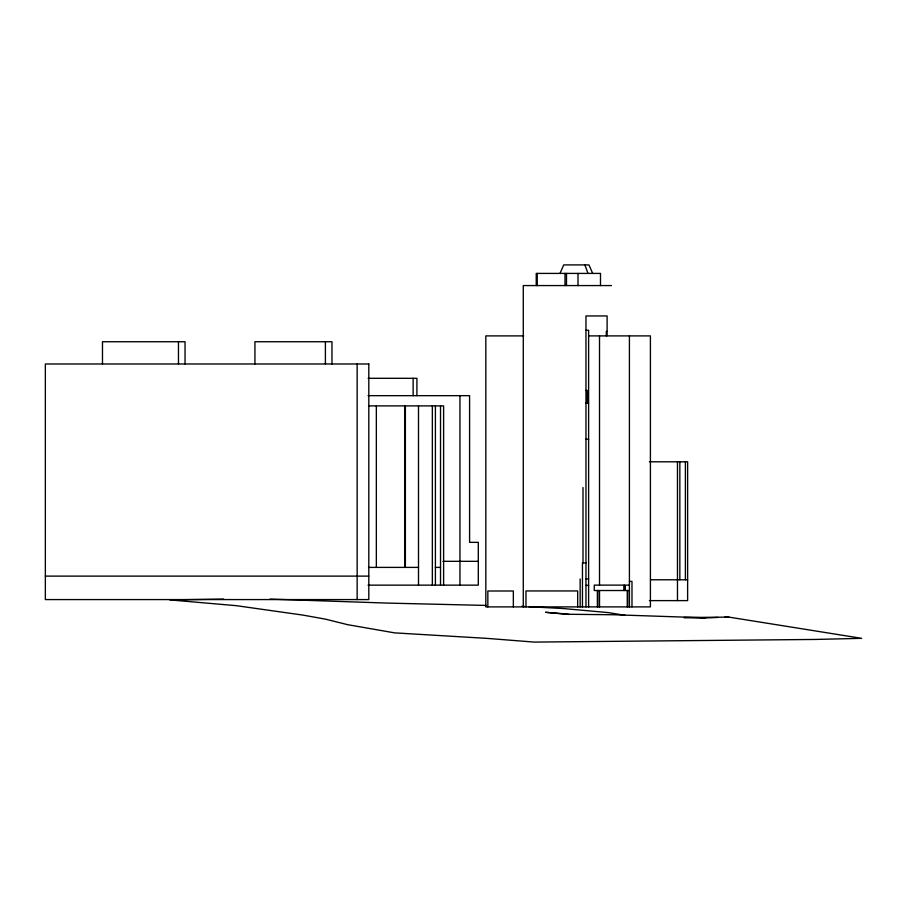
<?xml version="1.0" encoding="UTF-8"?>
<svg xmlns="http://www.w3.org/2000/svg" width="907" height="907" viewBox="0 0 907 907"><rect width="100%" height="100%" fill="white"/><g stroke="black" fill="none" stroke-linecap="round" stroke-linejoin="round"><path stroke-width="1.36" d="M559.993 273.415L563.723 264.912L588.96 264.912L592.69 273.415M701.1 618.155L717.72 617.44M724.659 617.225L728.831 617.1L861.65 638.335L815.45 639.446L534.2 642.088L487.184 638.392L394.636 632.871L347.8 624.708L325.398 619.141L302.927 615.093L236.274 605.672L169.779 599.901L223.689 599.085M728.831 617.1L683.923 617.554L705.215 617.826L614.368 614.765L569.449 614.277L545.538 612.304L568.882 614.436M611.477 285.569L523.282 285.569L523.282 606.896M585.967 330.284L588.62 330.284L588.62 606.896M607.112 331.463L606.307 331.463L606.307 335.896M523.747 335.896L485.823 335.896L485.823 606.896L650.41 606.896L650.41 335.896L588.62 335.896M368.117 378.31L416.914 378.31L416.914 395.667M585.967 390.452L587.271 390.452L587.271 402.957M368.038 395.667L469.588 395.667L469.588 542.352L478.306 542.352L478.306 585.14L368.015 585.14M585.967 402.957L588.62 402.957M368.514 405.894L443.614 405.894L443.614 585.14M585.967 439.215L588.62 439.215M649.401 461.799L687.631 461.799L687.631 600.615L649.401 600.615M442.979 561.32L478.306 561.32M585.967 562.907L582.453 562.907L582.453 606.896M368.514 567.397L418.501 567.397M435.405 567.397L440.519 567.397M45.35 576.115L368.809 576.115M585.967 578.915L588.62 578.915M650.568 579.777L687.631 579.777M629.413 581.398L631.986 581.398L631.986 606.896M629.413 585.117L594.266 585.117L594.266 590.514L629.413 590.514M585.967 585.378L588.62 585.378M624.367 585.979L624.413 589.833M624.628 586.738C624.878 596.489 624.764 579.811 624.719 588.473M485.937 605.423L387.244 603.087L270.093 599.085M521.786 606.329L524.563 606.477M528.724 606.692L563.428 608.552L608.563 612.633L624.991 615.32M584.902 264.912L587.997 273.415M685.386 461.799L685.386 579.777M679.853 461.799L679.853 579.777M677.472 461.799L677.472 600.615M629.413 335.896L629.413 606.896M627.689 590.514L627.689 606.896M627.27 590.514L627.27 606.896M624.787 585.979L624.674 589.833M624.163 585.117L624.163 590.514M607.112 335.703L607.112 315.953L585.967 315.953L585.967 606.896M600.491 285.569L600.491 273.415L536.23 273.415L536.23 285.569M599.516 335.896L599.516 585.117M599.516 590.514L599.516 606.896M597.792 590.514L597.792 606.896M597.373 590.514L597.373 606.896M583.008 487.524L583.008 562.907M580.151 578.915L580.151 606.896M578.008 273.415L578.008 285.569M577.668 606.896L577.668 590.945L525.969 590.945L525.969 606.896M566.49 273.415L566.49 285.569M565.004 273.415L565.004 285.569M537.25 273.415L537.25 285.569M513.339 606.896L513.339 591.001L487.853 591.001L487.853 606.896M459.951 395.667L459.951 585.14M440.519 405.894L440.519 585.14M435.405 405.894L435.405 585.14M432.356 405.894L432.356 585.14M418.501 405.894L418.501 585.14M413.138 378.31L413.138 395.667M405.384 405.894L405.384 567.397M404.862 405.894L404.862 567.397M376.348 405.894L376.348 567.397M357.154 363.979L357.154 599.572M331.973 363.979L331.973 341.735L254.935 341.735L254.935 363.979M325.398 341.735L325.398 363.979M185.039 363.979L185.039 341.735L102.48 341.735L102.48 363.979M178.464 341.735L178.464 363.979M368.809 363.979L45.35 363.979L45.35 599.572L368.809 599.572L368.809 363.979"/></g></svg>
